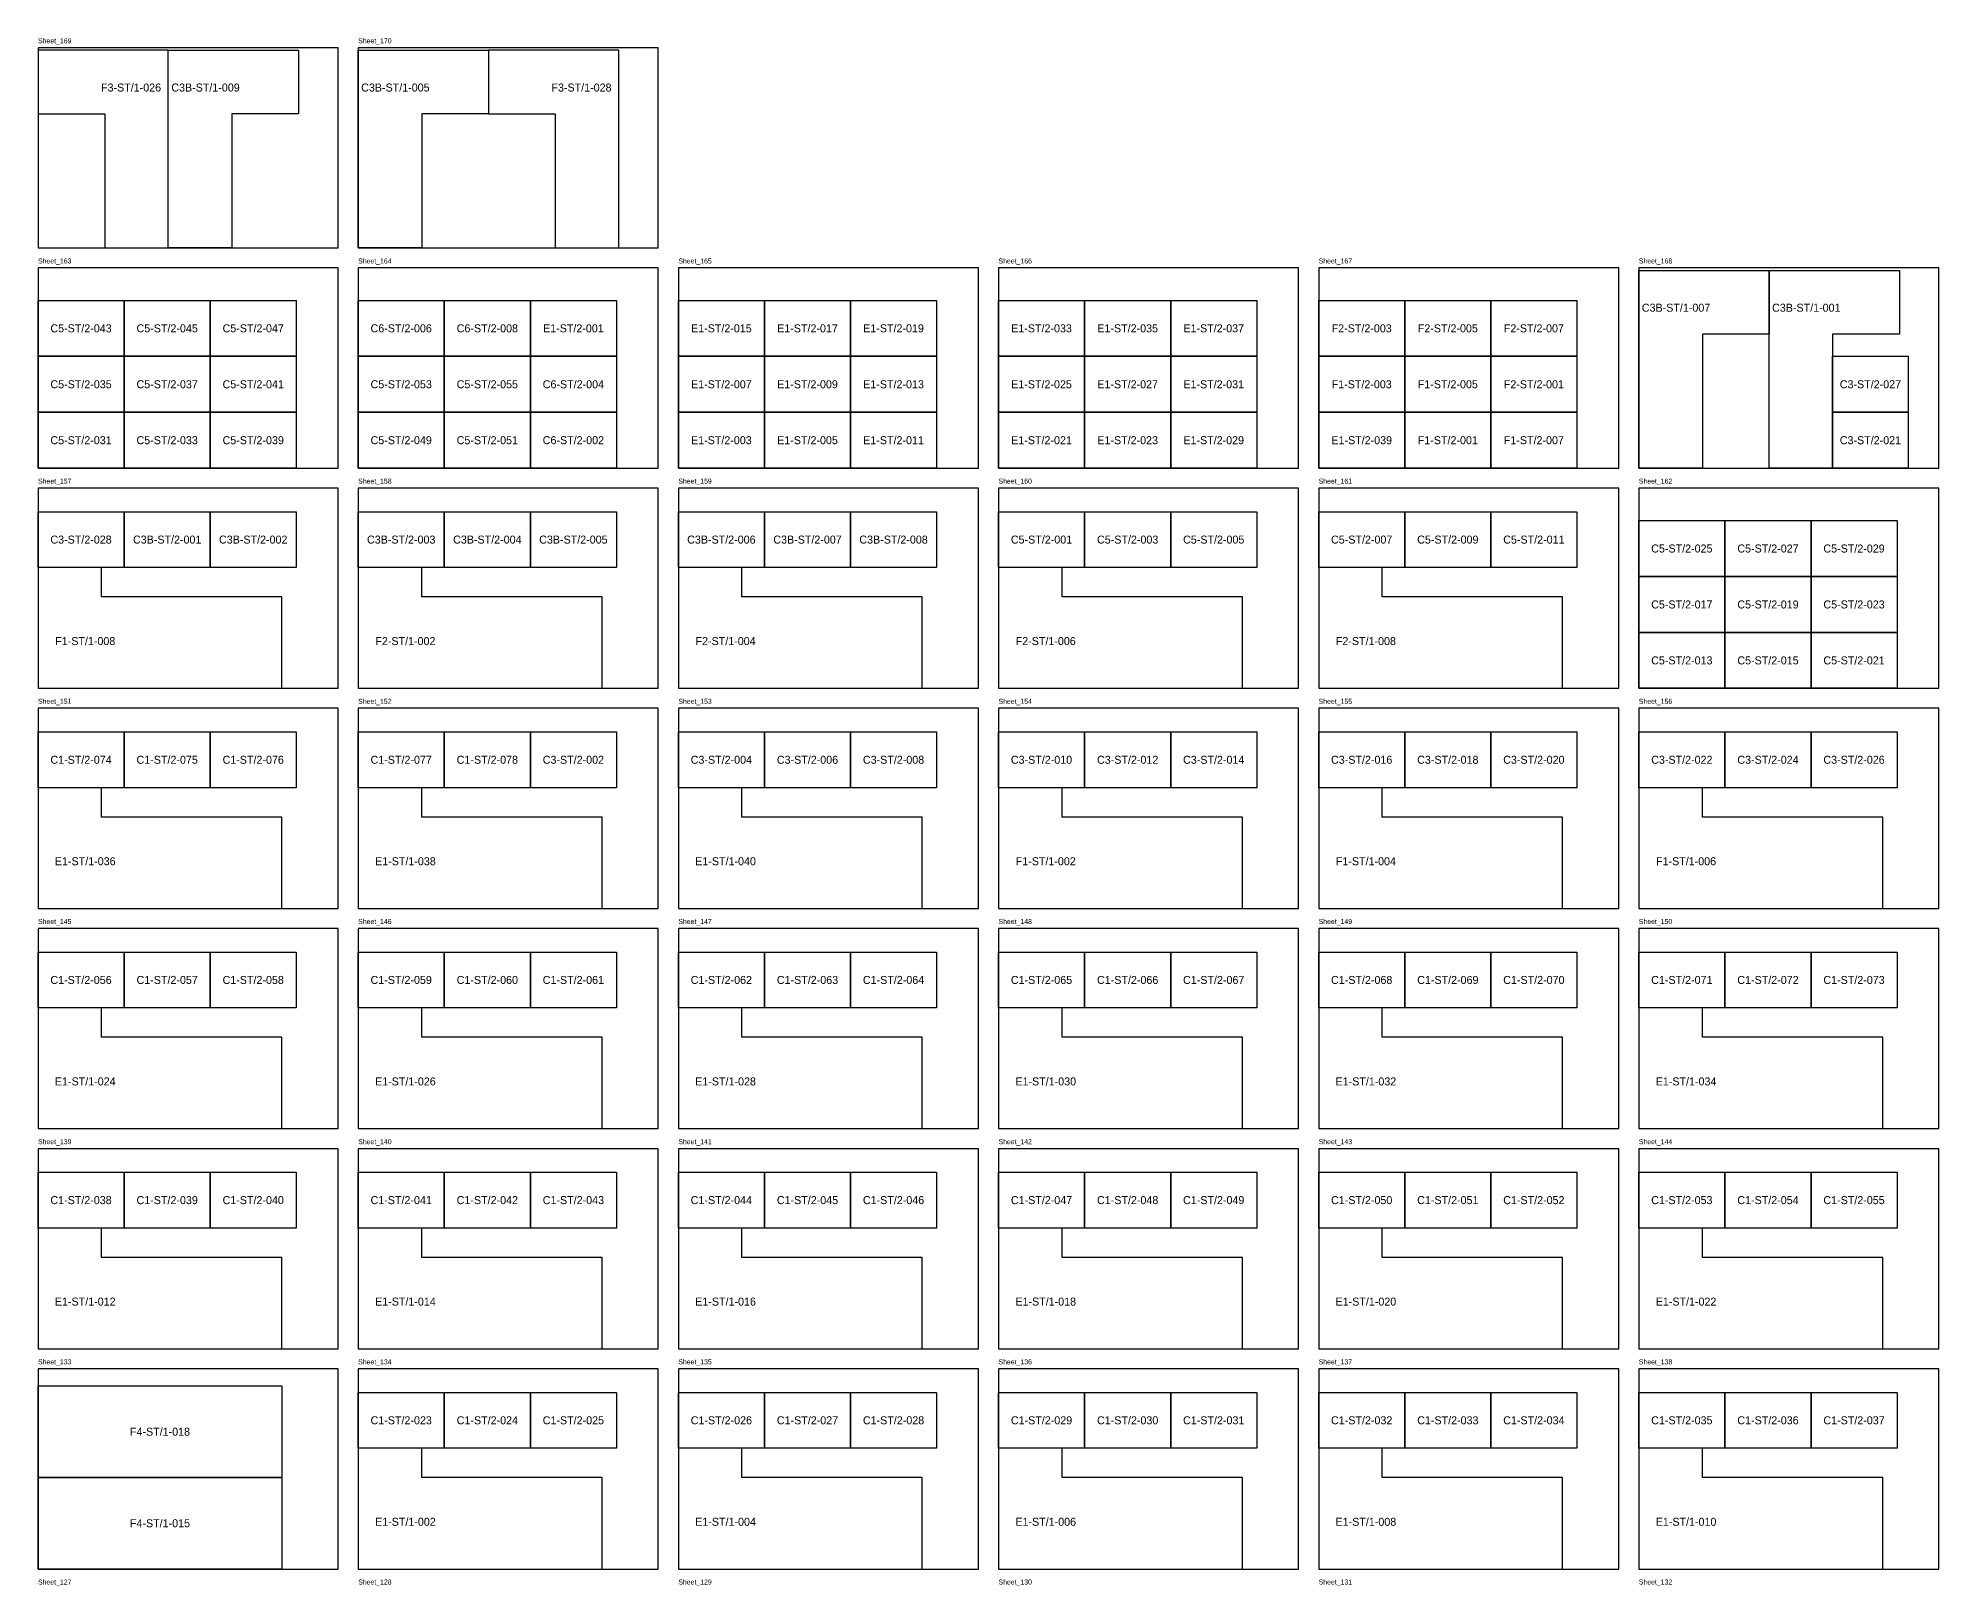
# Model space of a CAD drawing. Header units: millimetres. Extents: x 0 to 19000, y 0 to 63698.
# Drawn here: x 0 to 19000, y 48231 to 63698 of the extents above; entities that cross this region are included whole.
import ezdxf
from ezdxf.enums import TextEntityAlignment as Align

# ---------------------------------------------------------------- set-up
doc = ezdxf.new("R2010")
doc.units = ezdxf.units.MM
for name, color, linetype in [('NUMBERS', 7, 'Continuous'), ('OUTER', 7, 'Continuous'), ('SHEET_BORDER', 7, 'Continuous')]:
    doc.layers.add(name, color=color, linetype=linetype)

msp = doc.modelspace()

# ---------------------------------------------------------------- linework, layer by layer
at = {"layer": 'OUTER'}
for points in [[(1302, 63575), (0, 63575), (0, 62940), (667, 62940), (667, 61600), (1302, 61600), (1302, 63575)], [(1302, 63575), (2604, 63575), (2604, 62940), (1937, 62940), (1937, 61600), (1302, 61600), (1302, 63575)], [(3200, 63575), (4502, 63575), (4502, 62940), (3835, 62940), (3835, 61600), (3200, 61600), (3200, 63575)], [(5804, 63575), (4502, 63575), (4502, 62940), (5168, 62940), (5168, 61600), (5804, 61600), (5804, 63575)], [(16000, 61375), (17302, 61375), (17302, 60740), (16635, 60740), (16635, 59400), (16000, 59400), (16000, 61375)], [(17302, 61375), (18604, 61375), (18604, 60740), (17937, 60740), (17937, 59400), (17302, 59400), (17302, 61375)], [(0, 61076), (860, 61076), (860, 60518), (0, 60518), (0, 61076)], [(860, 61076), (1721, 61076), (1721, 60518), (860, 60518), (860, 61076)], [(1721, 61076), (2581, 61076), (2581, 60518), (1721, 60518), (1721, 61076)], [(3200, 61076), (4060, 61076), (4060, 60518), (3200, 60518), (3200, 61076)], [(4060, 61076), (4921, 61076), (4921, 60518), (4060, 60518), (4060, 61076)], [(4921, 61076), (5781, 61076), (5781, 60518), (4921, 60518), (4921, 61076)], [(6400, 61076), (7260, 61076), (7260, 60518), (6400, 60518), (6400, 61076)], [(7260, 61076), (8121, 61076), (8121, 60518), (7260, 60518), (7260, 61076)], [(8121, 61076), (8981, 61076), (8981, 60518), (8121, 60518), (8121, 61076)], [(9600, 61076), (10460, 61076), (10460, 60518), (9600, 60518), (9600, 61076)], [(10460, 61076), (11321, 61076), (11321, 60518), (10460, 60518), (10460, 61076)], [(11321, 61076), (12181, 61076), (12181, 60518), (11321, 60518), (11321, 61076)], [(12800, 61076), (13660, 61076), (13660, 60518), (12800, 60518), (12800, 61076)], [(13660, 61076), (14521, 61076), (14521, 60518), (13660, 60518), (13660, 61076)], [(14521, 61076), (15381, 61076), (15381, 60518), (14521, 60518), (14521, 61076)], [(0, 60518), (860, 60518), (860, 59959), (0, 59959), (0, 60518)], [(860, 60518), (1721, 60518), (1721, 59959), (860, 59959), (860, 60518)], [(1721, 60518), (2581, 60518), (2581, 59959), (1721, 59959), (1721, 60518)], [(3200, 60518), (4060, 60518), (4060, 59959), (3200, 59959), (3200, 60518)], [(4060, 60518), (4921, 60518), (4921, 59959), (4060, 59959), (4060, 60518)], [(4921, 60518), (5781, 60518), (5781, 59959), (4921, 59959), (4921, 60518)], [(6400, 60518), (7260, 60518), (7260, 59959), (6400, 59959), (6400, 60518)], [(7260, 60518), (8121, 60518), (8121, 59959), (7260, 59959), (7260, 60518)], [(8121, 60518), (8981, 60518), (8981, 59959), (8121, 59959), (8121, 60518)], [(9600, 60518), (10460, 60518), (10460, 59959), (9600, 59959), (9600, 60518)], [(10460, 60518), (11321, 60518), (11321, 59959), (10460, 59959), (10460, 60518)], [(11321, 60518), (12181, 60518), (12181, 59959), (11321, 59959), (11321, 60518)], [(12800, 60518), (13660, 60518), (13660, 59959), (12800, 59959), (12800, 60518)], [(13660, 60518), (14521, 60518), (14521, 59959), (13660, 59959), (13660, 60518)], [(14521, 60518), (15381, 60518), (15381, 59959), (14521, 59959), (14521, 60518)], [(17937, 60518), (18692, 60518), (18692, 59959), (17937, 59959), (17937, 60518)], [(0, 59959), (860, 59959), (860, 59400), (0, 59400), (0, 59959)], [(860, 59959), (1721, 59959), (1721, 59400), (860, 59400), (860, 59959)], [(1721, 59959), (2581, 59959), (2581, 59400), (1721, 59400), (1721, 59959)], [(3200, 59959), (4060, 59959), (4060, 59400), (3200, 59400), (3200, 59959)], [(4060, 59959), (4921, 59959), (4921, 59400), (4060, 59400), (4060, 59959)], [(4921, 59959), (5781, 59959), (5781, 59400), (4921, 59400), (4921, 59959)], [(6400, 59959), (7260, 59959), (7260, 59400), (6400, 59400), (6400, 59959)], [(7260, 59959), (8121, 59959), (8121, 59400), (7260, 59400), (7260, 59959)], [(8121, 59959), (8981, 59959), (8981, 59400), (8121, 59400), (8121, 59959)], [(9600, 59959), (10460, 59959), (10460, 59400), (9600, 59400), (9600, 59959)], [(10460, 59959), (11321, 59959), (11321, 59400), (10460, 59400), (10460, 59959)], [(11321, 59959), (12181, 59959), (12181, 59400), (11321, 59400), (11321, 59959)], [(12800, 59959), (13660, 59959), (13660, 59400), (12800, 59400), (12800, 59959)], [(13660, 59959), (14521, 59959), (14521, 59400), (13660, 59400), (13660, 59959)], [(14521, 59959), (15381, 59959), (15381, 59400), (14521, 59400), (14521, 59959)], [(17937, 59959), (18692, 59959), (18692, 59400), (17937, 59400), (17937, 59959)], [(0, 58965), (860, 58965), (860, 58406), (0, 58406), (0, 58965)], [(860, 58965), (1721, 58965), (1721, 58406), (860, 58406), (860, 58965)], [(1721, 58965), (2581, 58965), (2581, 58406), (1721, 58406), (1721, 58965)], [(3200, 58965), (4060, 58965), (4060, 58406), (3200, 58406), (3200, 58965)], [(4060, 58965), (4921, 58965), (4921, 58406), (4060, 58406), (4060, 58965)], [(4921, 58965), (5781, 58965), (5781, 58406), (4921, 58406), (4921, 58965)], [(6400, 58965), (7260, 58965), (7260, 58406), (6400, 58406), (6400, 58965)], [(7260, 58965), (8121, 58965), (8121, 58406), (7260, 58406), (7260, 58965)], [(8121, 58965), (8981, 58965), (8981, 58406), (8121, 58406), (8121, 58965)], [(9600, 58965), (10460, 58965), (10460, 58406), (9600, 58406), (9600, 58965)], [(10460, 58965), (11321, 58965), (11321, 58406), (10460, 58406), (10460, 58965)], [(11321, 58965), (12181, 58965), (12181, 58406), (11321, 58406), (11321, 58965)], [(12800, 58965), (13660, 58965), (13660, 58406), (12800, 58406), (12800, 58965)], [(13660, 58965), (14521, 58965), (14521, 58406), (13660, 58406), (13660, 58965)], [(14521, 58965), (15381, 58965), (15381, 58406), (14521, 58406), (14521, 58965)], [(16000, 58876), (16860, 58876), (16860, 58318), (16000, 58318), (16000, 58876)], [(16860, 58876), (17721, 58876), (17721, 58318), (16860, 58318), (16860, 58876)], [(17721, 58876), (18581, 58876), (18581, 58318), (17721, 58318), (17721, 58876)], [(635, 58114), (635, 58406), (0, 58406), (0, 57200), (2438, 57200), (2438, 58114), (635, 58114)], [(3835, 58114), (3835, 58406), (3200, 58406), (3200, 57200), (5638, 57200), (5638, 58114), (3835, 58114)], [(7035, 58114), (7035, 58406), (6400, 58406), (6400, 57200), (8838, 57200), (8838, 58114), (7035, 58114)], [(10235, 58114), (10235, 58406), (9600, 58406), (9600, 57200), (12038, 57200), (12038, 58114), (10235, 58114)], [(13435, 58114), (13435, 58406), (12800, 58406), (12800, 57200), (15238, 57200), (15238, 58114), (13435, 58114)], [(16000, 58318), (16860, 58318), (16860, 57759), (16000, 57759), (16000, 58318)], [(16860, 58318), (17721, 58318), (17721, 57759), (16860, 57759), (16860, 58318)], [(17721, 58318), (18581, 58318), (18581, 57759), (17721, 57759), (17721, 58318)], [(16000, 57759), (16860, 57759), (16860, 57200), (16000, 57200), (16000, 57759)], [(16860, 57759), (17721, 57759), (17721, 57200), (16860, 57200), (16860, 57759)], [(17721, 57759), (18581, 57759), (18581, 57200), (17721, 57200), (17721, 57759)], [(0, 56765), (860, 56765), (860, 56206), (0, 56206), (0, 56765)], [(860, 56765), (1721, 56765), (1721, 56206), (860, 56206), (860, 56765)], [(1721, 56765), (2581, 56765), (2581, 56206), (1721, 56206), (1721, 56765)], [(3200, 56765), (4060, 56765), (4060, 56206), (3200, 56206), (3200, 56765)], [(4060, 56765), (4921, 56765), (4921, 56206), (4060, 56206), (4060, 56765)], [(4921, 56765), (5781, 56765), (5781, 56206), (4921, 56206), (4921, 56765)], [(6400, 56765), (7260, 56765), (7260, 56206), (6400, 56206), (6400, 56765)], [(7260, 56765), (8121, 56765), (8121, 56206), (7260, 56206), (7260, 56765)], [(8121, 56765), (8981, 56765), (8981, 56206), (8121, 56206), (8121, 56765)], [(9600, 56765), (10460, 56765), (10460, 56206), (9600, 56206), (9600, 56765)], [(10460, 56765), (11321, 56765), (11321, 56206), (10460, 56206), (10460, 56765)], [(11321, 56765), (12181, 56765), (12181, 56206), (11321, 56206), (11321, 56765)], [(12800, 56765), (13660, 56765), (13660, 56206), (12800, 56206), (12800, 56765)], [(13660, 56765), (14521, 56765), (14521, 56206), (13660, 56206), (13660, 56765)], [(14521, 56765), (15381, 56765), (15381, 56206), (14521, 56206), (14521, 56765)], [(16000, 56765), (16860, 56765), (16860, 56206), (16000, 56206), (16000, 56765)], [(16860, 56765), (17721, 56765), (17721, 56206), (16860, 56206), (16860, 56765)], [(17721, 56765), (18581, 56765), (18581, 56206), (17721, 56206), (17721, 56765)], [(635, 55914), (635, 56206), (0, 56206), (0, 55000), (2438, 55000), (2438, 55914), (635, 55914)], [(3835, 55914), (3835, 56206), (3200, 56206), (3200, 55000), (5638, 55000), (5638, 55914), (3835, 55914)], [(7035, 55914), (7035, 56206), (6400, 56206), (6400, 55000), (8838, 55000), (8838, 55914), (7035, 55914)], [(10235, 55914), (10235, 56206), (9600, 56206), (9600, 55000), (12038, 55000), (12038, 55914), (10235, 55914)], [(13435, 55914), (13435, 56206), (12800, 56206), (12800, 55000), (15238, 55000), (15238, 55914), (13435, 55914)], [(16635, 55914), (16635, 56206), (16000, 56206), (16000, 55000), (18438, 55000), (18438, 55914), (16635, 55914)], [(0, 54565), (860, 54565), (860, 54006), (0, 54006), (0, 54565)], [(860, 54565), (1721, 54565), (1721, 54006), (860, 54006), (860, 54565)], [(1721, 54565), (2581, 54565), (2581, 54006), (1721, 54006), (1721, 54565)], [(3200, 54565), (4060, 54565), (4060, 54006), (3200, 54006), (3200, 54565)], [(4060, 54565), (4921, 54565), (4921, 54006), (4060, 54006), (4060, 54565)], [(4921, 54565), (5781, 54565), (5781, 54006), (4921, 54006), (4921, 54565)], [(6400, 54565), (7260, 54565), (7260, 54006), (6400, 54006), (6400, 54565)], [(7260, 54565), (8121, 54565), (8121, 54006), (7260, 54006), (7260, 54565)], [(8121, 54565), (8981, 54565), (8981, 54006), (8121, 54006), (8121, 54565)], [(9600, 54565), (10460, 54565), (10460, 54006), (9600, 54006), (9600, 54565)], [(10460, 54565), (11321, 54565), (11321, 54006), (10460, 54006), (10460, 54565)], [(11321, 54565), (12181, 54565), (12181, 54006), (11321, 54006), (11321, 54565)], [(12800, 54565), (13660, 54565), (13660, 54006), (12800, 54006), (12800, 54565)], [(13660, 54565), (14521, 54565), (14521, 54006), (13660, 54006), (13660, 54565)], [(14521, 54565), (15381, 54565), (15381, 54006), (14521, 54006), (14521, 54565)], [(16000, 54565), (16860, 54565), (16860, 54006), (16000, 54006), (16000, 54565)], [(16860, 54565), (17721, 54565), (17721, 54006), (16860, 54006), (16860, 54565)], [(17721, 54565), (18581, 54565), (18581, 54006), (17721, 54006), (17721, 54565)], [(635, 53714), (635, 54006), (0, 54006), (0, 52800), (2438, 52800), (2438, 53714), (635, 53714)], [(3835, 53714), (3835, 54006), (3200, 54006), (3200, 52800), (5638, 52800), (5638, 53714), (3835, 53714)], [(7035, 53714), (7035, 54006), (6400, 54006), (6400, 52800), (8838, 52800), (8838, 53714), (7035, 53714)], [(10235, 53714), (10235, 54006), (9600, 54006), (9600, 52800), (12038, 52800), (12038, 53714), (10235, 53714)], [(13435, 53714), (13435, 54006), (12800, 54006), (12800, 52800), (15238, 52800), (15238, 53714), (13435, 53714)], [(16635, 53714), (16635, 54006), (16000, 54006), (16000, 52800), (18438, 52800), (18438, 53714), (16635, 53714)], [(0, 52365), (860, 52365), (860, 51806), (0, 51806), (0, 52365)], [(860, 52365), (1721, 52365), (1721, 51806), (860, 51806), (860, 52365)], [(1721, 52365), (2581, 52365), (2581, 51806), (1721, 51806), (1721, 52365)], [(3200, 52365), (4060, 52365), (4060, 51806), (3200, 51806), (3200, 52365)], [(4060, 52365), (4921, 52365), (4921, 51806), (4060, 51806), (4060, 52365)], [(4921, 52365), (5781, 52365), (5781, 51806), (4921, 51806), (4921, 52365)], [(6400, 52365), (7260, 52365), (7260, 51806), (6400, 51806), (6400, 52365)], [(7260, 52365), (8121, 52365), (8121, 51806), (7260, 51806), (7260, 52365)], [(8121, 52365), (8981, 52365), (8981, 51806), (8121, 51806), (8121, 52365)], [(9600, 52365), (10460, 52365), (10460, 51806), (9600, 51806), (9600, 52365)], [(10460, 52365), (11321, 52365), (11321, 51806), (10460, 51806), (10460, 52365)], [(11321, 52365), (12181, 52365), (12181, 51806), (11321, 51806), (11321, 52365)], [(12800, 52365), (13660, 52365), (13660, 51806), (12800, 51806), (12800, 52365)], [(13660, 52365), (14521, 52365), (14521, 51806), (13660, 51806), (13660, 52365)], [(14521, 52365), (15381, 52365), (15381, 51806), (14521, 51806), (14521, 52365)], [(16000, 52365), (16860, 52365), (16860, 51806), (16000, 51806), (16000, 52365)], [(16860, 52365), (17721, 52365), (17721, 51806), (16860, 51806), (16860, 52365)], [(17721, 52365), (18581, 52365), (18581, 51806), (17721, 51806), (17721, 52365)], [(635, 51514), (635, 51806), (0, 51806), (0, 50600), (2438, 50600), (2438, 51514), (635, 51514)], [(3835, 51514), (3835, 51806), (3200, 51806), (3200, 50600), (5638, 50600), (5638, 51514), (3835, 51514)], [(7035, 51514), (7035, 51806), (6400, 51806), (6400, 50600), (8838, 50600), (8838, 51514), (7035, 51514)], [(10235, 51514), (10235, 51806), (9600, 51806), (9600, 50600), (12038, 50600), (12038, 51514), (10235, 51514)], [(13435, 51514), (13435, 51806), (12800, 51806), (12800, 50600), (15238, 50600), (15238, 51514), (13435, 51514)], [(16635, 51514), (16635, 51806), (16000, 51806), (16000, 50600), (18438, 50600), (18438, 51514), (16635, 51514)], [(0, 50229), (2438, 50229), (2438, 49314), (0, 49314), (0, 50229)], [(3200, 50165), (4060, 50165), (4060, 49606), (3200, 49606), (3200, 50165)], [(4060, 50165), (4921, 50165), (4921, 49606), (4060, 49606), (4060, 50165)], [(4921, 50165), (5781, 50165), (5781, 49606), (4921, 49606), (4921, 50165)], [(6400, 50165), (7260, 50165), (7260, 49606), (6400, 49606), (6400, 50165)], [(7260, 50165), (8121, 50165), (8121, 49606), (7260, 49606), (7260, 50165)], [(8121, 50165), (8981, 50165), (8981, 49606), (8121, 49606), (8121, 50165)], [(9600, 50165), (10460, 50165), (10460, 49606), (9600, 49606), (9600, 50165)], [(10460, 50165), (11321, 50165), (11321, 49606), (10460, 49606), (10460, 50165)], [(11321, 50165), (12181, 50165), (12181, 49606), (11321, 49606), (11321, 50165)], [(12800, 50165), (13660, 50165), (13660, 49606), (12800, 49606), (12800, 50165)], [(13660, 50165), (14521, 50165), (14521, 49606), (13660, 49606), (13660, 50165)], [(14521, 50165), (15381, 50165), (15381, 49606), (14521, 49606), (14521, 50165)], [(16000, 50165), (16860, 50165), (16860, 49606), (16000, 49606), (16000, 50165)], [(16860, 50165), (17721, 50165), (17721, 49606), (16860, 49606), (16860, 50165)], [(17721, 50165), (18581, 50165), (18581, 49606), (17721, 49606), (17721, 50165)], [(3835, 49314), (3835, 49606), (3200, 49606), (3200, 48400), (5638, 48400), (5638, 49314), (3835, 49314)], [(7035, 49314), (7035, 49606), (6400, 49606), (6400, 48400), (8838, 48400), (8838, 49314), (7035, 49314)], [(10235, 49314), (10235, 49606), (9600, 49606), (9600, 48400), (12038, 48400), (12038, 49314), (10235, 49314)], [(13435, 49314), (13435, 49606), (12800, 49606), (12800, 48400), (15238, 48400), (15238, 49314), (13435, 49314)], [(16635, 49314), (16635, 49606), (16000, 49606), (16000, 48400), (18438, 48400), (18438, 49314), (16635, 49314)], [(0, 49314), (2438, 49314), (2438, 48400), (0, 48400), (0, 49314)]]:
    msp.add_lwpolyline(points, dxfattribs=at)
at = {"layer": 'SHEET_BORDER', "color": 1}
for points in [[(0, 61600), (3000, 61600), (3000, 63600), (0, 63600), (0, 61600)], [(3200, 61600), (6200, 61600), (6200, 63600), (3200, 63600), (3200, 61600)], [(0, 59400), (3000, 59400), (3000, 61400), (0, 61400), (0, 59400)], [(3200, 59400), (6200, 59400), (6200, 61400), (3200, 61400), (3200, 59400)], [(6400, 59400), (9400, 59400), (9400, 61400), (6400, 61400), (6400, 59400)], [(9600, 59400), (12600, 59400), (12600, 61400), (9600, 61400), (9600, 59400)], [(12800, 59400), (15800, 59400), (15800, 61400), (12800, 61400), (12800, 59400)], [(16000, 59400), (19000, 59400), (19000, 61400), (16000, 61400), (16000, 59400)], [(0, 57200), (3000, 57200), (3000, 59200), (0, 59200), (0, 57200)], [(3200, 57200), (6200, 57200), (6200, 59200), (3200, 59200), (3200, 57200)], [(6400, 57200), (9400, 57200), (9400, 59200), (6400, 59200), (6400, 57200)], [(9600, 57200), (12600, 57200), (12600, 59200), (9600, 59200), (9600, 57200)], [(12800, 57200), (15800, 57200), (15800, 59200), (12800, 59200), (12800, 57200)], [(16000, 57200), (19000, 57200), (19000, 59200), (16000, 59200), (16000, 57200)], [(0, 55000), (3000, 55000), (3000, 57000), (0, 57000), (0, 55000)], [(3200, 55000), (6200, 55000), (6200, 57000), (3200, 57000), (3200, 55000)], [(6400, 55000), (9400, 55000), (9400, 57000), (6400, 57000), (6400, 55000)], [(9600, 55000), (12600, 55000), (12600, 57000), (9600, 57000), (9600, 55000)], [(12800, 55000), (15800, 55000), (15800, 57000), (12800, 57000), (12800, 55000)], [(16000, 55000), (19000, 55000), (19000, 57000), (16000, 57000), (16000, 55000)], [(0, 52800), (3000, 52800), (3000, 54800), (0, 54800), (0, 52800)], [(3200, 52800), (6200, 52800), (6200, 54800), (3200, 54800), (3200, 52800)], [(6400, 52800), (9400, 52800), (9400, 54800), (6400, 54800), (6400, 52800)], [(9600, 52800), (12600, 52800), (12600, 54800), (9600, 54800), (9600, 52800)], [(12800, 52800), (15800, 52800), (15800, 54800), (12800, 54800), (12800, 52800)], [(16000, 52800), (19000, 52800), (19000, 54800), (16000, 54800), (16000, 52800)], [(0, 50600), (3000, 50600), (3000, 52600), (0, 52600), (0, 50600)], [(3200, 50600), (6200, 50600), (6200, 52600), (3200, 52600), (3200, 50600)], [(6400, 50600), (9400, 50600), (9400, 52600), (6400, 52600), (6400, 50600)], [(9600, 50600), (12600, 50600), (12600, 52600), (9600, 52600), (9600, 50600)], [(12800, 50600), (15800, 50600), (15800, 52600), (12800, 52600), (12800, 50600)], [(16000, 50600), (19000, 50600), (19000, 52600), (16000, 52600), (16000, 50600)], [(0, 48400), (3000, 48400), (3000, 50400), (0, 50400), (0, 48400)], [(3200, 48400), (6200, 48400), (6200, 50400), (3200, 50400), (3200, 48400)], [(6400, 48400), (9400, 48400), (9400, 50400), (6400, 50400), (6400, 48400)], [(9600, 48400), (12600, 48400), (12600, 50400), (9600, 50400), (9600, 48400)], [(12800, 48400), (15800, 48400), (15800, 50400), (12800, 50400), (12800, 48400)], [(16000, 48400), (19000, 48400), (19000, 50400), (16000, 50400), (16000, 48400)]]:
    msp.add_lwpolyline(points, dxfattribs=at)

# ---------------------------------------------------------------- texts
at = {"layer": 'NUMBERS'}
for s, p in [('F3-ST/1-026', (930, 63203)), ('C3B-ST/1-009', (1674, 63203)), ('C3B-ST/1-005', (3572, 63203)), ('F3-ST/1-028', (5432, 63203)), ('C3B-ST/1-007', (16372, 61003)), ('C3B-ST/1-001', (17674, 61003)), ('C5-ST/2-043', (430, 60797)), ('C5-ST/2-045', (1291, 60797)), ('C5-ST/2-047', (2151, 60797)), ('C6-ST/2-006', (3630, 60797)), ('C6-ST/2-008', (4491, 60797)), ('E1-ST/2-001', (5351, 60797)), ('E1-ST/2-015', (6830, 60797)), ('E1-ST/2-017', (7691, 60797)), ('E1-ST/2-019', (8551, 60797)), ('E1-ST/2-033', (10030, 60797)), ('E1-ST/2-035', (10891, 60797)), ('E1-ST/2-037', (11751, 60797)), ('F2-ST/2-003', (13230, 60797)), ('F2-ST/2-005', (14091, 60797)), ('F2-ST/2-007', (14951, 60797)), ('C5-ST/2-035', (430, 60238)), ('C5-ST/2-037', (1291, 60238)), ('C5-ST/2-041', (2151, 60238)), ('C5-ST/2-053', (3630, 60238)), ('C5-ST/2-055', (4491, 60238)), ('C6-ST/2-004', (5351, 60238)), ('E1-ST/2-007', (6830, 60238)), ('E1-ST/2-009', (7691, 60238)), ('E1-ST/2-013', (8551, 60238)), ('E1-ST/2-025', (10030, 60238)), ('E1-ST/2-027', (10891, 60238)), ('E1-ST/2-031', (11751, 60238)), ('F1-ST/2-003', (13230, 60238)), ('F1-ST/2-005', (14091, 60238)), ('F2-ST/2-001', (14951, 60238)), ('C3-ST/2-027', (18315, 60238)), ('C5-ST/2-031', (430, 59679)), ('C5-ST/2-033', (1291, 59679)), ('C5-ST/2-039', (2151, 59679)), ('C5-ST/2-049', (3630, 59679)), ('C5-ST/2-051', (4491, 59679)), ('C6-ST/2-002', (5351, 59679)), ('E1-ST/2-003', (6830, 59679)), ('E1-ST/2-005', (7691, 59679)), ('E1-ST/2-011', (8551, 59679)), ('E1-ST/2-021', (10030, 59679)), ('E1-ST/2-023', (10891, 59679)), ('E1-ST/2-029', (11751, 59679)), ('E1-ST/2-039', (13230, 59679)), ('F1-ST/2-001', (14091, 59679)), ('F1-ST/2-007', (14951, 59679)), ('C3-ST/2-021', (18315, 59679)), ('C3-ST/2-028', (430, 58686)), ('C3B-ST/2-001', (1291, 58686)), ('C3B-ST/2-002', (2151, 58686)), ('C3B-ST/2-003', (3630, 58686)), ('C3B-ST/2-004', (4491, 58686)), ('C3B-ST/2-005', (5351, 58686)), ('C3B-ST/2-006', (6830, 58686)), ('C3B-ST/2-007', (7691, 58686)), ('C3B-ST/2-008', (8551, 58686)), ('C5-ST/2-001', (10030, 58686)), ('C5-ST/2-003', (10891, 58686)), ('C5-ST/2-005', (11751, 58686)), ('C5-ST/2-007', (13230, 58686)), ('C5-ST/2-009', (14091, 58686)), ('C5-ST/2-011', (14951, 58686)), ('C5-ST/2-025', (16430, 58597)), ('C5-ST/2-027', (17291, 58597)), ('C5-ST/2-029', (18151, 58597)), ('C5-ST/2-017', (16430, 58038)), ('C5-ST/2-019', (17291, 58038)), ('C5-ST/2-023', (18151, 58038)), ('F1-ST/1-008', (472, 57672)), ('F2-ST/1-002', (3672, 57672)), ('F2-ST/1-004', (6872, 57672)), ('F2-ST/1-006', (10072, 57672)), ('F2-ST/1-008', (13272, 57672)), ('C5-ST/2-013', (16430, 57479)), ('C5-ST/2-015', (17291, 57479)), ('C5-ST/2-021', (18151, 57479)), ('C1-ST/2-074', (430, 56486)), ('C1-ST/2-075', (1291, 56486)), ('C1-ST/2-076', (2151, 56486)), ('C1-ST/2-077', (3630, 56486)), ('C1-ST/2-078', (4491, 56486)), ('C3-ST/2-002', (5351, 56486)), ('C3-ST/2-004', (6830, 56486)), ('C3-ST/2-006', (7691, 56486)), ('C3-ST/2-008', (8551, 56486)), ('C3-ST/2-010', (10030, 56486)), ('C3-ST/2-012', (10891, 56486)), ('C3-ST/2-014', (11751, 56486)), ('C3-ST/2-016', (13230, 56486)), ('C3-ST/2-018', (14091, 56486)), ('C3-ST/2-020', (14951, 56486)), ('C3-ST/2-022', (16430, 56486)), ('C3-ST/2-024', (17291, 56486)), ('C3-ST/2-026', (18151, 56486)), ('E1-ST/1-036', (472, 55472)), ('E1-ST/1-038', (3672, 55472)), ('E1-ST/1-040', (6872, 55472)), ('F1-ST/1-002', (10072, 55472)), ('F1-ST/1-004', (13272, 55472)), ('F1-ST/1-006', (16472, 55472)), ('C1-ST/2-056', (430, 54286)), ('C1-ST/2-057', (1291, 54286)), ('C1-ST/2-058', (2151, 54286)), ('C1-ST/2-059', (3630, 54286)), ('C1-ST/2-060', (4491, 54286)), ('C1-ST/2-061', (5351, 54286)), ('C1-ST/2-062', (6830, 54286)), ('C1-ST/2-063', (7691, 54286)), ('C1-ST/2-064', (8551, 54286)), ('C1-ST/2-065', (10030, 54286)), ('C1-ST/2-066', (10891, 54286)), ('C1-ST/2-067', (11751, 54286)), ('C1-ST/2-068', (13230, 54286)), ('C1-ST/2-069', (14091, 54286)), ('C1-ST/2-070', (14951, 54286)), ('C1-ST/2-071', (16430, 54286)), ('C1-ST/2-072', (17291, 54286)), ('C1-ST/2-073', (18151, 54286)), ('E1-ST/1-024', (472, 53272)), ('E1-ST/1-026', (3672, 53272)), ('E1-ST/1-028', (6872, 53272)), ('E1-ST/1-030', (10072, 53272)), ('E1-ST/1-032', (13272, 53272)), ('E1-ST/1-034', (16472, 53272)), ('C1-ST/2-038', (430, 52086)), ('C1-ST/2-039', (1291, 52086)), ('C1-ST/2-040', (2151, 52086)), ('C1-ST/2-041', (3630, 52086)), ('C1-ST/2-042', (4491, 52086)), ('C1-ST/2-043', (5351, 52086)), ('C1-ST/2-044', (6830, 52086)), ('C1-ST/2-045', (7691, 52086)), ('C1-ST/2-046', (8551, 52086)), ('C1-ST/2-047', (10030, 52086)), ('C1-ST/2-048', (10891, 52086)), ('C1-ST/2-049', (11751, 52086)), ('C1-ST/2-050', (13230, 52086)), ('C1-ST/2-051', (14091, 52086)), ('C1-ST/2-052', (14951, 52086)), ('C1-ST/2-053', (16430, 52086)), ('C1-ST/2-054', (17291, 52086)), ('C1-ST/2-055', (18151, 52086)), ('E1-ST/1-012', (472, 51072)), ('E1-ST/1-014', (3672, 51072)), ('E1-ST/1-016', (6872, 51072)), ('E1-ST/1-018', (10072, 51072)), ('E1-ST/1-020', (13272, 51072)), ('E1-ST/1-022', (16472, 51072)), ('F4-ST/1-018', (1219, 49772)), ('C1-ST/2-023', (3630, 49886)), ('C1-ST/2-024', (4491, 49886)), ('C1-ST/2-025', (5351, 49886)), ('C1-ST/2-026', (6830, 49886)), ('C1-ST/2-027', (7691, 49886)), ('C1-ST/2-028', (8551, 49886)), ('C1-ST/2-029', (10030, 49886)), ('C1-ST/2-030', (10891, 49886)), ('C1-ST/2-031', (11751, 49886)), ('C1-ST/2-032', (13230, 49886)), ('C1-ST/2-033', (14091, 49886)), ('C1-ST/2-034', (14951, 49886)), ('C1-ST/2-035', (16430, 49886)), ('C1-ST/2-036', (17291, 49886)), ('C1-ST/2-037', (18151, 49886)), ('F4-ST/1-015', (1219, 48857)), ('E1-ST/1-002', (3672, 48872)), ('E1-ST/1-004', (6872, 48872)), ('E1-ST/1-006', (10072, 48872)), ('E1-ST/1-008', (13272, 48872)), ('E1-ST/1-010', (16472, 48872))]:
    msp.add_text(s, height=80, dxfattribs=at).set_placement(p, align=Align.MIDDLE_CENTER)
at = {"layer": 'SHEET_BORDER', "color": 1}
for s, p in [('Sheet_169', (0, 63630)), ('Sheet_170', (3200, 63630)), ('Sheet_163', (0, 61430)), ('Sheet_164', (3200, 61430)), ('Sheet_165', (6400, 61430)), ('Sheet_166', (9600, 61430)), ('Sheet_167', (12800, 61430)), ('Sheet_168', (16000, 61430)), ('Sheet_157', (0, 59230)), ('Sheet_158', (3200, 59230)), ('Sheet_159', (6400, 59230)), ('Sheet_160', (9600, 59230)), ('Sheet_161', (12800, 59230)), ('Sheet_162', (16000, 59230)), ('Sheet_151', (0, 57030)), ('Sheet_152', (3200, 57030)), ('Sheet_153', (6400, 57030)), ('Sheet_154', (9600, 57030)), ('Sheet_155', (12800, 57030)), ('Sheet_156', (16000, 57030)), ('Sheet_145', (0, 54830)), ('Sheet_146', (3200, 54830)), ('Sheet_147', (6400, 54830)), ('Sheet_148', (9600, 54830)), ('Sheet_149', (12800, 54830)), ('Sheet_150', (16000, 54830)), ('Sheet_139', (0, 52630)), ('Sheet_140', (3200, 52630)), ('Sheet_141', (6400, 52630)), ('Sheet_142', (9600, 52630)), ('Sheet_143', (12800, 52630)), ('Sheet_144', (16000, 52630)), ('Sheet_133', (0, 50430)), ('Sheet_134', (3200, 50430)), ('Sheet_135', (6400, 50430)), ('Sheet_136', (9600, 50430)), ('Sheet_137', (12800, 50430)), ('Sheet_138', (16000, 50430)), ('Sheet_127', (0, 48230)), ('Sheet_128', (3200, 48230)), ('Sheet_129', (6400, 48230)), ('Sheet_130', (9600, 48230)), ('Sheet_131', (12800, 48230)), ('Sheet_132', (16000, 48230))]:
    msp.add_text(s, height=50, dxfattribs=at).set_placement(p, align=Align.BOTTOM_LEFT)

doc.saveas('drawing.dxf')
